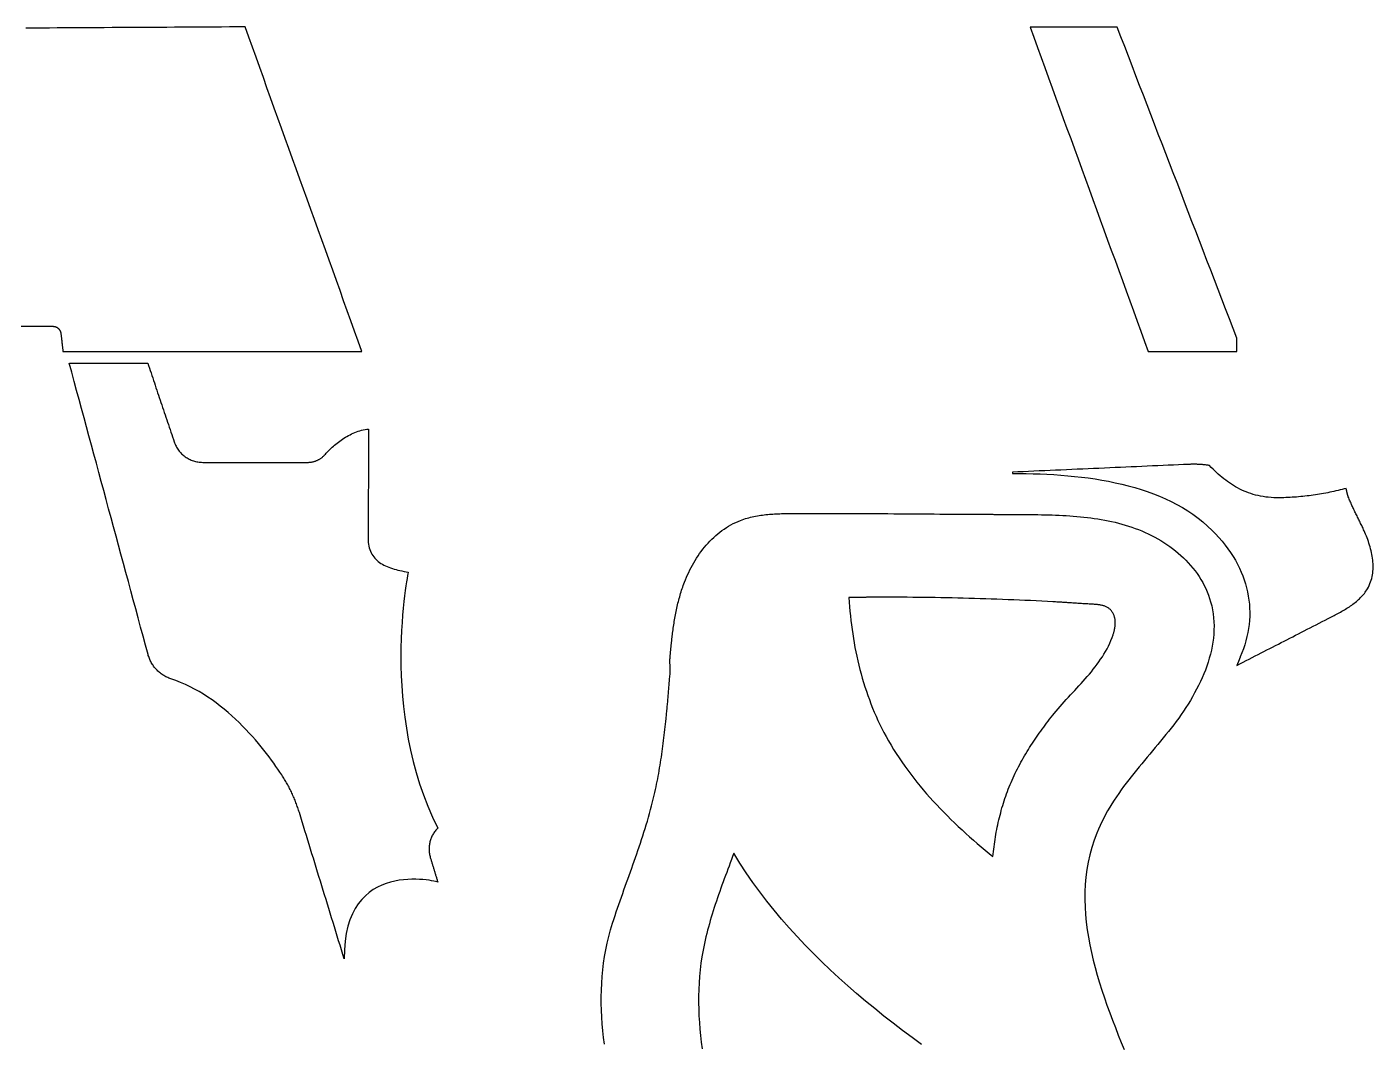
# Model space of a CAD drawing. Header units: metres. Extents: x 20 to 141, y -149 to -65.
# Drawn here: x 84.7 to 139.3, y -107.9 to -66.6 of the extents above; entities that cross this region are included whole.
import ezdxf

# ---------------------------------------------------------------- set-up
doc = ezdxf.new("R2010")
doc.units = ezdxf.units.M

msp = doc.modelspace()

# ---------------------------------------------------------------- linework, layer by layer
for points in [[(84.513166, -78.737968), (84.83473, -78.73873), (85.156294, -78.739492), (85.477858, -78.740254), (85.799422, -78.741016), (85.81517, -78.741524), (85.830664, -78.74254), (85.845904, -78.744318), (85.86089, -78.746858), (85.875622, -78.75016), (85.8901, -78.75397), (85.904324, -78.758542), (85.918294, -78.763622), (85.93201, -78.769464), (85.945472, -78.775814), (85.95868, -78.782672), (85.97138, -78.790292), (85.983826, -78.79842), (85.995764, -78.807056), (86.007448, -78.8162), (86.018624, -78.825852), (86.029292, -78.836012), (86.039452, -78.84668), (86.049358, -78.857602), (86.058756, -78.869032), (86.067646, -78.88097), (86.076028, -78.893162), (86.083648, -78.905862), (86.09076, -78.918816), (86.097364, -78.932278), (86.10346, -78.945994), (86.108794, -78.960218), (86.11362, -78.974696), (86.117684, -78.989428), (86.12124, -79.004414), (86.124034, -79.019654), (86.126066, -79.035148), (86.128606, -79.057754), (86.131146, -79.08036), (86.133686, -79.102966), (86.136226, -79.125572), (86.138766, -79.148178), (86.141306, -79.170784), (86.143846, -79.19339), (86.146386, -79.215996), (86.148926, -79.238602), (86.151466, -79.261208), (86.154006, -79.283814), (86.156546, -79.30642), (86.159086, -79.329026), (86.161626, -79.351632), (86.164166, -79.374238), (86.166706, -79.396844), (86.169246, -79.41945), (86.171786, -79.442056), (86.174326, -79.464662), (86.176866, -79.487268), (86.179406, -79.509874), (86.181946, -79.53248), (86.184486, -79.555086), (86.187026, -79.577692), (86.189566, -79.600298), (86.192106, -79.622904), (86.194646, -79.64551), (86.197186, -79.668116), (86.199726, -79.690722), (86.202266, -79.713328), (86.204806, -79.735934), (86.207346, -79.75854), (86.586314, -79.75854), (86.965282, -79.75854), (87.34425, -79.75854), (87.723218, -79.75854), (88.102186, -79.75854), (88.481154, -79.75854), (88.860122, -79.75854), (89.23909, -79.75854), (89.618058, -79.75854), (89.997026, -79.75854), (90.375994, -79.75854), (90.754962, -79.75854), (91.13393, -79.75854), (91.512898, -79.75854), (91.891866, -79.75854), (92.270834, -79.75854), (92.649802, -79.75854), (93.02877, -79.75854), (93.407738, -79.75854), (93.786706, -79.75854), (94.165674, -79.75854), (94.544642, -79.75854), (94.92361, -79.75854), (95.302578, -79.75854), (95.681546, -79.75854), (96.060514, -79.75854), (96.439482, -79.75854), (96.81845, -79.75854), (97.197418, -79.75854), (97.576386, -79.75854), (97.955354, -79.75854), (98.334322, -79.75854), (98.18624, -79.34706), (98.038158, -78.93558), (97.890076, -78.5241), (97.741994, -78.11262), (97.593912, -77.70114), (97.44583, -77.28966), (97.297748, -76.87818), (97.149666, -76.4667), (97.001584, -76.05522), (96.853502, -75.64374), (96.70542, -75.23226), (96.557338, -74.82078), (96.409256, -74.4093), (96.261174, -73.99782), (96.113092, -73.58634), (95.96501, -73.17486), (95.816928, -72.76338), (95.668846, -72.3519), (95.520764, -71.94042), (95.372682, -71.52894), (95.2246, -71.11746), (95.076518, -70.70598), (94.928436, -70.2945), (94.780354, -69.88302), (94.632272, -69.47154), (94.48419, -69.06006), (94.336108, -68.64858), (94.188026, -68.2371), (94.039944, -67.82562), (93.891862, -67.41414), (93.74378, -67.00266), (93.595698, -66.59118), (93.278198, -66.592958), (92.960698, -66.594736), (92.643198, -66.596514), (92.325698, -66.598292), (92.008198, -66.60007), (91.690698, -66.601848), (91.373198, -66.603626), (91.055698, -66.605404), (90.738198, -66.607182), (90.420698, -66.60896), (90.103198, -66.610738), (89.785698, -66.612516), (89.468198, -66.614294), (89.150698, -66.616072), (88.833198, -66.61785), (88.515698, -66.619628), (88.198198, -66.621406), (87.880698, -66.623184), (87.563198, -66.624962), (87.245698, -66.62674), (86.928198, -66.628518), (86.610698, -66.630296), (86.293198, -66.632074), (85.975698, -66.633852), (85.658198, -66.63563), (85.340698, -66.637408), (85.023198, -66.639186), (84.705698, -66.640964)], [(128.967738, -66.598038), (128.857248, -66.598038), (128.746758, -66.598038), (128.636268, -66.598038), (128.525778, -66.598038), (128.415288, -66.598038), (128.304798, -66.598038), (128.194308, -66.598038), (128.083818, -66.598038), (127.973328, -66.598038), (127.862838, -66.598038), (127.752348, -66.598038), (127.641858, -66.598038), (127.531368, -66.598038), (127.420878, -66.598038), (127.310388, -66.598038), (127.199898, -66.598038), (127.089408, -66.598038), (126.978918, -66.598038), (126.868428, -66.598038), (126.757938, -66.598038), (126.647448, -66.598038), (126.536958, -66.598038), (126.426468, -66.598038), (126.315978, -66.598038), (126.205488, -66.598038), (126.094998, -66.598038), (125.984508, -66.598038), (125.874018, -66.598038), (125.763528, -66.598038), (125.653038, -66.598038), (125.542548, -66.598038), (125.432058, -66.598038), (125.581918, -67.009518), (125.731778, -67.420998), (125.881638, -67.832478), (126.031498, -68.243958), (126.181358, -68.655438), (126.331218, -69.066918), (126.481078, -69.478398), (126.630938, -69.889878), (126.780798, -70.301358), (126.930658, -70.712838), (127.080518, -71.124318), (127.230378, -71.535798), (127.380238, -71.947278), (127.530098, -72.358758), (127.679958, -72.770238), (127.829818, -73.181718), (127.979678, -73.593198), (128.129538, -74.004678), (128.279398, -74.416158), (128.429258, -74.827638), (128.579118, -75.239118), (128.728978, -75.650598), (128.878838, -76.062078), (129.028698, -76.473558), (129.178558, -76.885038), (129.328418, -77.296518), (129.478278, -77.707998), (129.628138, -78.119478), (129.777998, -78.530958), (129.927858, -78.942438), (130.077718, -79.353918), (130.227578, -79.765398), (130.339846, -79.765398), (130.452114, -79.765398), (130.564382, -79.765398), (130.67665, -79.765398), (130.788918, -79.765398), (130.901186, -79.765398), (131.013454, -79.765398), (131.125722, -79.765398), (131.23799, -79.765398), (131.350258, -79.765398), (131.462526, -79.765398), (131.574794, -79.765398), (131.687062, -79.765398), (131.79933, -79.765398), (131.911598, -79.765398), (132.023866, -79.765398), (132.136134, -79.765398), (132.248402, -79.765398), (132.36067, -79.765398), (132.472938, -79.765398), (132.585206, -79.765398), (132.697474, -79.765398), (132.809742, -79.765398), (132.92201, -79.765398), (133.034278, -79.765398), (133.146546, -79.765398), (133.258814, -79.765398), (133.371082, -79.765398), (133.48335, -79.765398), (133.595618, -79.765398), (133.707886, -79.765398), (133.820154, -79.765398), (133.820154, -79.74838), (133.820154, -79.731362), (133.820154, -79.714344), (133.820154, -79.697326), (133.820154, -79.680308), (133.820154, -79.66329), (133.820154, -79.646272), (133.820154, -79.629254), (133.820154, -79.612236), (133.820154, -79.595218), (133.820154, -79.5782), (133.820154, -79.561182), (133.820154, -79.544164), (133.820154, -79.527146), (133.820154, -79.510128), (133.820154, -79.49311), (133.820154, -79.476092), (133.820154, -79.459074), (133.820154, -79.442056), (133.820154, -79.425038), (133.820154, -79.40802), (133.820154, -79.391002), (133.820154, -79.373984), (133.820154, -79.356966), (133.820154, -79.339948), (133.820154, -79.32293), (133.820154, -79.305912), (133.820154, -79.288894), (133.820154, -79.271876), (133.820154, -79.254858), (133.820154, -79.23784), (133.820154, -79.220822), (133.668516, -78.82636), (133.516878, -78.431898), (133.36524, -78.037436), (133.213602, -77.642974), (133.061964, -77.248512), (132.910326, -76.85405), (132.758688, -76.459588), (132.60705, -76.065126), (132.455412, -75.670664), (132.303774, -75.276202), (132.152136, -74.88174), (132.000498, -74.487278), (131.84886, -74.092816), (131.697222, -73.698354), (131.545584, -73.303892), (131.393946, -72.90943), (131.242308, -72.514968), (131.09067, -72.120506), (130.939032, -71.726044), (130.787394, -71.331582), (130.635756, -70.93712), (130.484118, -70.542658), (130.33248, -70.148196), (130.180842, -69.753734), (130.029204, -69.359272), (129.877566, -68.96481), (129.725928, -68.570348), (129.57429, -68.175886), (129.422652, -67.781424), (129.271014, -67.386962), (129.119376, -66.9925), (128.967738, -66.598038)], [(86.468966, -80.236314), (86.56828, -80.236314), (86.667594, -80.236314), (86.766908, -80.236314), (86.866222, -80.236314), (86.965536, -80.236314), (87.06485, -80.236314), (87.164164, -80.236314), (87.263478, -80.236314), (87.362792, -80.236314), (87.462106, -80.236314), (87.56142, -80.236314), (87.660734, -80.236314), (87.760048, -80.236314), (87.859362, -80.236314), (87.958676, -80.236314), (88.05799, -80.236314), (88.157304, -80.236314), (88.256618, -80.236314), (88.355932, -80.236314), (88.455246, -80.236314), (88.55456, -80.236314), (88.653874, -80.236314), (88.753188, -80.236314), (88.852502, -80.236314), (88.951816, -80.236314), (89.05113, -80.236314), (89.150444, -80.236314), (89.249758, -80.236314), (89.349072, -80.236314), (89.448386, -80.236314), (89.5477, -80.236314), (89.647014, -80.236314), (89.680542, -80.336136), (89.71407, -80.435958), (89.747598, -80.53578), (89.781126, -80.635602), (89.814654, -80.735424), (89.848182, -80.835246), (89.88171, -80.935068), (89.915238, -81.03489), (89.948766, -81.134712), (89.982294, -81.234534), (90.015822, -81.334356), (90.04935, -81.434178), (90.082878, -81.534), (90.116406, -81.633822), (90.149934, -81.733644), (90.183462, -81.833466), (90.21699, -81.933288), (90.250518, -82.03311), (90.284046, -82.132932), (90.317574, -82.232754), (90.351102, -82.332576), (90.38463, -82.432398), (90.418158, -82.53222), (90.451686, -82.632042), (90.485214, -82.731864), (90.518742, -82.831686), (90.55227, -82.931508), (90.585798, -83.03133), (90.619326, -83.131152), (90.652854, -83.230974), (90.686382, -83.330796), (90.71991, -83.430618), (90.73642, -83.476592), (90.754708, -83.521804), (90.77452, -83.566), (90.79611, -83.608926), (90.819224, -83.650836), (90.843862, -83.69173), (90.870024, -83.731354), (90.897456, -83.769962), (90.926412, -83.8073), (90.956638, -83.843368), (90.988134, -83.878166), (91.0209, -83.911694), (91.054936, -83.943952), (91.090242, -83.974686), (91.126564, -84.00415), (91.163902, -84.03209), (91.20251, -84.05876), (91.242134, -84.083906), (91.28252, -84.107528), (91.323922, -84.129626), (91.366086, -84.1502), (91.409266, -84.168996), (91.453208, -84.186268), (91.497912, -84.201762), (91.543124, -84.215478), (91.589098, -84.22767), (91.63558, -84.238084), (91.68257, -84.246466), (91.730322, -84.25307), (91.778328, -84.257896), (91.826842, -84.26069), (91.875864, -84.261706), (92.009214, -84.261706), (92.142818, -84.261706), (92.276168, -84.261706), (92.409518, -84.261706), (92.542868, -84.261706), (92.676472, -84.261706), (92.809822, -84.261706), (92.943172, -84.261706), (93.076522, -84.261706), (93.210126, -84.261706), (93.343476, -84.261706), (93.476826, -84.261706), (93.610176, -84.261706), (93.743526, -84.261706), (93.87713, -84.261706), (94.01048, -84.261706), (94.14383, -84.261706), (94.27718, -84.261706), (94.410784, -84.261706), (94.544134, -84.261706), (94.677484, -84.261706), (94.810834, -84.261706), (94.944438, -84.261706), (95.077788, -84.261706), (95.211138, -84.261706), (95.344488, -84.261706), (95.477838, -84.261706), (95.611442, -84.261706), (95.744792, -84.261706), (95.878142, -84.261706), (96.011492, -84.261706), (96.145096, -84.261706), (96.169226, -84.261452), (96.193356, -84.260436), (96.217232, -84.258912), (96.241108, -84.256626), (96.26473, -84.253832), (96.288352, -84.250276), (96.31172, -84.246212), (96.335088, -84.24164), (96.358202, -84.236306), (96.381062, -84.230464), (96.403922, -84.224114), (96.426528, -84.217002), (96.44888, -84.209382), (96.470978, -84.201254), (96.492822, -84.192618), (96.514412, -84.18322), (96.535748, -84.173314), (96.55683, -84.1629), (96.577658, -84.151978), (96.598232, -84.140548), (96.618552, -84.12861), (96.638618, -84.11591), (96.65843, -84.102702), (96.677734, -84.088986), (96.696784, -84.074762), (96.71558, -84.06003), (96.733868, -84.04479), (96.751902, -84.029042), (96.769682, -84.012786), (96.786954, -83.996022), (96.803718, -83.97875), (96.820228, -83.96097), (96.853248, -83.925156), (96.888046, -83.888072), (96.924622, -83.849972), (96.962976, -83.810856), (97.003108, -83.770978), (97.045018, -83.730592), (97.088452, -83.689698), (97.133664, -83.648296), (97.1804, -83.606894), (97.22866, -83.565238), (97.278444, -83.523582), (97.329752, -83.48218), (97.382584, -83.441286), (97.436686, -83.400646), (97.492058, -83.360768), (97.548954, -83.321652), (97.60712, -83.283298), (97.666556, -83.24596), (97.727008, -83.209892), (97.78873, -83.175094), (97.851722, -83.14182), (97.91573, -83.11007), (97.980754, -83.080098), (98.046794, -83.052158), (98.11385, -83.025996), (98.181922, -83.00212), (98.250756, -82.98053), (98.320606, -82.961226), (98.391218, -82.944716), (98.462592, -82.930746), (98.534728, -82.919824), (98.607626, -82.911696), (98.606864, -83.050126), (98.606102, -83.188556), (98.60534, -83.326986), (98.604578, -83.465416), (98.603816, -83.603846), (98.603054, -83.742276), (98.602292, -83.880706), (98.60153, -84.019136), (98.600768, -84.157566), (98.600006, -84.295996), (98.599244, -84.434426), (98.598482, -84.572856), (98.59772, -84.711286), (98.596958, -84.849716), (98.596196, -84.988146), (98.595434, -85.126576), (98.594672, -85.265006), (98.59391, -85.403436), (98.593148, -85.541866), (98.592386, -85.680296), (98.591624, -85.818726), (98.590862, -85.957156), (98.5901, -86.095586), (98.589338, -86.234016), (98.588576, -86.372446), (98.587814, -86.510876), (98.587052, -86.649306), (98.58629, -86.787736), (98.585528, -86.926166), (98.584766, -87.064596), (98.584004, -87.203026), (98.583242, -87.341456), (98.585274, -87.427308), (98.59137, -87.50935), (98.60153, -87.587836), (98.6155, -87.66302), (98.63328, -87.734648), (98.654616, -87.802974), (98.679508, -87.867998), (98.707956, -87.929974), (98.73996, -87.988902), (98.775266, -88.045036), (98.81362, -88.098122), (98.855276, -88.148414), (98.89998, -88.196166), (98.947732, -88.241378), (98.998278, -88.28405), (99.051618, -88.324182), (99.107752, -88.362028), (99.166426, -88.397842), (99.22764, -88.43137), (99.291394, -88.462866), (99.357434, -88.492584), (99.42576, -88.52027), (99.496118, -88.546178), (99.568508, -88.570562), (99.64293, -88.593168), (99.719384, -88.614504), (99.797616, -88.634316), (99.877626, -88.652858), (99.95916, -88.67013), (100.042218, -88.686386), (100.1268, -88.701626), (100.212652, -88.71585), (100.20935, -88.73236), (100.199952, -88.780874), (100.18522, -88.860122), (100.16617, -88.969088), (100.143564, -89.106502), (100.118418, -89.271094), (100.091494, -89.461594), (100.063554, -89.676732), (100.035614, -89.915492), (100.00869, -90.176604), (99.983544, -90.458798), (99.960938, -90.760804), (99.941888, -91.081352), (99.927156, -91.419426), (99.917758, -91.773756), (99.914456, -92.143072), (99.918012, -92.526104), (99.929442, -92.921836), (99.949762, -93.328998), (99.979734, -93.74632), (100.02012, -94.172532), (100.071936, -94.606364), (100.135944, -95.0468), (100.21316, -95.49257), (100.304346, -95.942404), (100.410518, -96.395032), (100.532438, -96.849184), (100.671122, -97.303844), (100.827332, -97.757742), (101.00183, -98.209608), (101.195632, -98.658172), (101.4095, -99.102164), (101.380798, -99.131882), (101.353112, -99.162616), (101.326696, -99.194112), (101.30155, -99.22637), (101.27742, -99.25939), (101.25456, -99.292918), (101.23297, -99.327208), (101.212396, -99.362006), (101.193092, -99.397566), (101.175058, -99.433634), (101.158294, -99.47021), (101.1428, -99.507294), (101.128576, -99.544886), (101.115622, -99.582732), (101.103938, -99.621086), (101.093524, -99.659694), (101.08438, -99.69881), (101.076506, -99.73818), (101.069902, -99.777804), (101.064822, -99.817682), (101.061012, -99.85756), (101.058472, -99.897692), (101.057202, -99.938078), (101.057456, -99.978464), (101.05898, -100.01885), (101.062028, -100.059236), (101.066346, -100.099622), (101.071934, -100.140008), (101.079046, -100.180394), (101.087428, -100.220526), (101.097334, -100.260658), (101.108764, -100.300536), (101.118162, -100.331524), (101.12756, -100.362512), (101.136958, -100.3935), (101.146356, -100.424488), (101.155754, -100.455476), (101.165152, -100.486464), (101.17455, -100.517452), (101.183948, -100.54844), (101.193346, -100.579428), (101.202744, -100.610416), (101.212142, -100.641404), (101.22154, -100.672392), (101.230938, -100.70338), (101.240336, -100.734368), (101.249734, -100.765356), (101.259132, -100.796344), (101.26853, -100.827332), (101.277928, -100.85832), (101.287326, -100.889308), (101.296724, -100.920296), (101.306122, -100.951284), (101.31552, -100.982272), (101.324918, -101.01326), (101.334316, -101.044248), (101.343714, -101.075236), (101.353112, -101.106224), (101.36251, -101.137212), (101.371908, -101.1682), (101.381306, -101.199188), (101.390704, -101.230176), (101.400102, -101.261164), (101.4095, -101.292152), (101.398578, -101.289358), (101.366574, -101.281484), (101.314758, -101.270054), (101.244654, -101.25583), (101.157786, -101.240082), (101.055424, -101.22408), (100.939092, -101.20884), (100.81006, -101.195632), (100.669852, -101.185472), (100.519992, -101.179376), (100.36175, -101.178614), (100.196396, -101.184456), (100.025708, -101.197918), (99.850956, -101.220016), (99.67341, -101.25202), (99.494594, -101.2952), (99.316032, -101.350318), (99.138994, -101.418898), (98.96475, -101.501956), (98.795078, -101.600508), (98.631248, -101.715824), (98.47453, -101.849174), (98.326448, -102.00132), (98.188526, -102.173786), (98.062034, -102.367588), (97.948496, -102.583742), (97.849182, -102.823518), (97.765616, -103.087932), (97.699322, -103.378254), (97.65157, -103.6955), (97.623884, -104.04094), (97.617534, -104.41559), (97.560638, -104.229916), (97.503742, -104.044242), (97.446846, -103.858568), (97.38995, -103.672894), (97.333054, -103.48722), (97.276158, -103.301546), (97.219262, -103.115872), (97.162366, -102.930198), (97.10547, -102.744524), (97.048574, -102.55885), (96.991678, -102.373176), (96.934782, -102.187502), (96.877886, -102.001828), (96.82099, -101.816154), (96.764094, -101.63048), (96.707198, -101.444806), (96.650302, -101.259132), (96.593406, -101.073458), (96.53651, -100.887784), (96.479614, -100.70211), (96.422718, -100.516436), (96.365822, -100.330762), (96.308926, -100.145088), (96.25203, -99.959414), (96.195134, -99.77374), (96.138238, -99.588066), (96.081342, -99.402392), (96.024446, -99.216718), (95.96755, -99.031044), (95.910654, -98.84537), (95.853758, -98.659696), (95.796862, -98.474022), (95.781114, -98.423476), (95.764858, -98.37293), (95.748348, -98.322638), (95.73133, -98.2726), (95.713804, -98.222562), (95.696024, -98.172778), (95.677736, -98.123248), (95.65894, -98.073718), (95.63989, -98.024442), (95.620332, -97.97542), (95.600266, -97.926398), (95.579946, -97.87763), (95.559118, -97.829116), (95.537782, -97.780856), (95.516192, -97.732596), (95.494094, -97.68459), (95.471488, -97.636838), (95.448628, -97.58934), (95.42526, -97.542096), (95.401384, -97.494852), (95.377254, -97.447862), (95.352616, -97.401126), (95.32747, -97.354644), (95.30207, -97.308416), (95.276162, -97.262442), (95.249746, -97.216722), (95.223076, -97.171002), (95.195898, -97.125536), (95.168212, -97.080324), (95.140272, -97.035366), (95.111824, -96.990662), (95.082868, -96.946212), (95.008954, -96.83496), (94.930214, -96.718882), (94.846902, -96.598486), (94.758764, -96.47428), (94.666054, -96.346518), (94.568772, -96.215708), (94.466918, -96.082104), (94.360492, -95.946214), (94.249494, -95.808292), (94.134178, -95.668846), (94.014544, -95.528384), (93.890592, -95.38716), (93.762322, -95.245682), (93.629988, -95.104458), (93.493336, -94.963742), (93.35262, -94.823788), (93.20784, -94.685358), (93.05925, -94.548706), (92.906596, -94.414086), (92.750132, -94.282006), (92.589858, -94.152974), (92.425774, -94.027244), (92.25788, -93.905324), (92.08643, -93.787722), (91.91117, -93.674692), (91.732354, -93.566742), (91.550236, -93.464126), (91.364562, -93.367352), (91.175332, -93.276674), (90.9828, -93.1926), (90.786966, -93.115638), (90.58783, -93.046296), (90.545158, -93.031564), (90.503248, -93.015562), (90.4621, -92.99829), (90.421714, -92.979748), (90.38209, -92.959936), (90.343228, -92.938854), (90.305128, -92.916756), (90.26779, -92.893388), (90.231214, -92.869004), (90.1954, -92.84335), (90.160602, -92.81668), (90.126566, -92.788994), (90.093292, -92.760292), (90.061034, -92.730574), (90.029792, -92.69984), (89.999312, -92.668344), (89.969848, -92.635832), (89.9414, -92.602304), (89.913968, -92.568014), (89.887552, -92.532962), (89.862152, -92.496894), (89.838022, -92.460064), (89.814908, -92.422472), (89.79281, -92.384118), (89.771982, -92.345002), (89.75217, -92.305378), (89.733628, -92.264992), (89.716356, -92.224098), (89.7001, -92.182442), (89.685114, -92.140278), (89.671398, -92.097606), (89.658952, -92.054426), (89.55913, -91.68511), (89.459308, -91.315794), (89.359486, -90.946478), (89.259664, -90.577162), (89.159842, -90.207846), (89.06002, -89.83853), (88.960198, -89.469214), (88.860376, -89.099898), (88.760554, -88.730582), (88.660732, -88.361266), (88.56091, -87.99195), (88.461088, -87.622634), (88.361266, -87.253318), (88.261444, -86.884002), (88.161622, -86.514686), (88.0618, -86.14537), (87.961978, -85.776054), (87.862156, -85.406738), (87.762334, -85.037422), (87.662512, -84.668106), (87.56269, -84.29879), (87.462868, -83.929474), (87.363046, -83.560158), (87.263224, -83.190842), (87.163402, -82.821526), (87.06358, -82.45221), (86.963758, -82.082894), (86.863936, -81.713578), (86.764114, -81.344262), (86.664292, -80.974946), (86.56447, -80.60563), (86.464648, -80.236314)], [(138.983466, -87.037164), (138.963908, -86.993984), (138.944096, -86.950804), (138.92403, -86.907878), (138.90371, -86.864952), (138.883136, -86.822026), (138.862562, -86.779354), (138.841734, -86.736682), (138.820906, -86.69401), (138.800078, -86.651338), (138.778996, -86.608666), (138.757914, -86.565994), (138.736832, -86.523322), (138.71575, -86.48065), (138.694668, -86.437978), (138.673586, -86.395306), (138.652504, -86.352634), (138.631676, -86.309962), (138.610848, -86.26729), (138.590274, -86.224618), (138.5697, -86.181946), (138.54938, -86.13902), (138.52906, -86.096094), (138.508994, -86.053168), (138.489182, -86.009988), (138.469624, -85.966808), (138.45032, -85.923628), (138.43127, -85.880194), (138.412474, -85.83676), (138.394186, -85.793072), (138.376152, -85.749384), (138.358372, -85.705442), (138.3411, -85.661246), (138.338052, -85.652864), (138.335004, -85.644228), (138.331956, -85.635338), (138.328908, -85.626194), (138.32586, -85.61705), (138.323066, -85.607652), (138.320272, -85.598), (138.317478, -85.588094), (138.314684, -85.578188), (138.31189, -85.568028), (138.309096, -85.557868), (138.306302, -85.547454), (138.303508, -85.536786), (138.300714, -85.526118), (138.29792, -85.515196), (138.29538, -85.504274), (138.29284, -85.493098), (138.2903, -85.481922), (138.28776, -85.470492), (138.28522, -85.459062), (138.28268, -85.447632), (138.28014, -85.435948), (138.277346, -85.424264), (138.274552, -85.41258), (138.271758, -85.400896), (138.268964, -85.388958), (138.26617, -85.37702), (138.263376, -85.365082), (138.260582, -85.353144), (138.257788, -85.341206), (138.254994, -85.329268), (138.2522, -85.317076), (138.170158, -85.33892), (138.087862, -85.360256), (138.005566, -85.381084), (137.923016, -85.40115), (137.840212, -85.420708), (137.757408, -85.439504), (137.67435, -85.457792), (137.591292, -85.475318), (137.50798, -85.492336), (137.424668, -85.508846), (137.341102, -85.524594), (137.257536, -85.53958), (137.173716, -85.554058), (137.089642, -85.567774), (137.005568, -85.580982), (136.92124, -85.593428), (136.836658, -85.605366), (136.752076, -85.616542), (136.66724, -85.626956), (136.58215, -85.636862), (136.49706, -85.646006), (136.411716, -85.654388), (136.326118, -85.662262), (136.24052, -85.669374), (136.154668, -85.675724), (136.068562, -85.681312), (135.982202, -85.686392), (135.895842, -85.69071), (135.809228, -85.694266), (135.72236, -85.69706), (135.635238, -85.699346), (135.548116, -85.70087), (135.431784, -85.700616), (135.317992, -85.697314), (135.206232, -85.69071), (135.096758, -85.681058), (134.98957, -85.668358), (134.884414, -85.65261), (134.78129, -85.633814), (134.680198, -85.612224), (134.581138, -85.58784), (134.483856, -85.560662), (134.388606, -85.530944), (134.295134, -85.498432), (134.203186, -85.46338), (134.113016, -85.425788), (134.02437, -85.38591), (133.937502, -85.343492), (133.852158, -85.298788), (133.768084, -85.251798), (133.685534, -85.202776), (133.604254, -85.151468), (133.524244, -85.098128), (133.445504, -85.042756), (133.368034, -84.985606), (133.291834, -84.926424), (133.21665, -84.865464), (133.142482, -84.802726), (133.06933, -84.73821), (132.99694, -84.67217), (132.925566, -84.604606), (132.854954, -84.535518), (132.785104, -84.464906), (132.716016, -84.39277), (132.683758, -84.386674), (132.6515, -84.381086), (132.618988, -84.376006), (132.586476, -84.37118), (132.553964, -84.366862), (132.521452, -84.363052), (132.488686, -84.359496), (132.45592, -84.356194), (132.423154, -84.3534), (132.390388, -84.35086), (132.357622, -84.348574), (132.324602, -84.346542), (132.291582, -84.345018), (132.258562, -84.343748), (132.225542, -84.342732), (132.192522, -84.34197), (132.159502, -84.341462), (132.126482, -84.341208), (132.093462, -84.340954), (132.060442, -84.340954), (132.027168, -84.341208), (131.993894, -84.341716), (131.96062, -84.342224), (131.927346, -84.342986), (131.894072, -84.343748), (131.860798, -84.344764), (131.827778, -84.34578), (131.794758, -84.34705), (131.761738, -84.34832), (131.728718, -84.34959), (131.695698, -84.351114), (131.662678, -84.352638), (131.45516, -84.362036), (131.246372, -84.371434), (131.036314, -84.380832), (130.82524, -84.39023), (130.61315, -84.399628), (130.400044, -84.409026), (130.185922, -84.418678), (129.971038, -84.42833), (129.755392, -84.437982), (129.538984, -84.447634), (129.321814, -84.457286), (129.104136, -84.466938), (128.88595, -84.47659), (128.667256, -84.486242), (128.448054, -84.495894), (128.228344, -84.505546), (128.00838, -84.515198), (127.788162, -84.52485), (127.567944, -84.534502), (127.347472, -84.544154), (127.127, -84.553806), (126.906528, -84.563458), (126.68631, -84.57311), (126.466092, -84.582762), (126.246128, -84.592414), (126.026418, -84.602066), (125.807216, -84.611718), (125.588268, -84.62137), (125.369828, -84.631022), (125.151896, -84.640674), (124.934726, -84.650326), (124.718064, -84.659978), (124.718572, -84.661502), (124.718826, -84.663026), (124.719334, -84.66455), (124.719588, -84.666074), (124.719842, -84.667598), (124.720096, -84.669122), (124.72035, -84.670646), (124.720604, -84.67217), (124.720858, -84.673694), (124.721112, -84.675218), (124.721366, -84.676742), (124.72162, -84.678266), (124.721874, -84.67979), (124.722128, -84.681314), (124.722382, -84.682838), (124.722636, -84.684362), (124.72289, -84.685886), (124.723144, -84.68741), (124.723398, -84.688934), (124.723652, -84.690458), (124.723906, -84.691982), (124.72416, -84.693506), (124.724414, -84.69503), (124.724668, -84.696554), (124.724922, -84.698078), (124.725176, -84.699602), (124.72543, -84.701126), (124.725684, -84.70265), (124.725938, -84.704174), (124.726192, -84.705698), (124.726446, -84.707222), (124.7267, -84.708746), (125.003052, -84.710524), (125.280674, -84.714842), (125.559566, -84.7217), (125.83922, -84.731352), (126.119382, -84.744052), (126.399798, -84.760054), (126.680214, -84.779612), (126.960376, -84.802726), (127.24003, -84.829904), (127.518668, -84.861146), (127.796036, -84.896706), (128.07188, -84.936838), (128.345946, -84.981796), (128.61798, -85.03158), (128.887728, -85.086698), (129.154682, -85.14715), (129.418588, -85.21319), (129.679192, -85.285072), (129.93624, -85.36305), (130.189478, -85.447124), (130.438652, -85.537802), (130.683254, -85.635084), (130.92303, -85.739224), (131.157726, -85.850476), (131.387088, -85.969094), (131.610862, -86.095078), (131.828794, -86.228936), (132.040376, -86.370668), (132.245354, -86.520528), (132.443474, -86.67877), (132.634482, -86.845648), (132.818124, -87.021162), (132.960618, -87.168228), (133.096, -87.316818), (133.22427, -87.466932), (133.345428, -87.618316), (133.459474, -87.771224), (133.566408, -87.925402), (133.666484, -88.08085), (133.759448, -88.237314), (133.845554, -88.394794), (133.924548, -88.55329), (133.996684, -88.712802), (134.061962, -88.87333), (134.120382, -89.03462), (134.171944, -89.196672), (134.216648, -89.359232), (134.254494, -89.5223), (134.285482, -89.685876), (134.309866, -89.84996), (134.327646, -90.014552), (134.338568, -90.179398), (134.342886, -90.344498), (134.3406, -90.509598), (134.33171, -90.674952), (134.316216, -90.840306), (134.294118, -91.005406), (134.265416, -91.170506), (134.230364, -91.335352), (134.188708, -91.499944), (134.140448, -91.664282), (134.085838, -91.828112), (134.024878, -91.991434), (133.957568, -92.154248), (133.953758, -92.16517), (133.949948, -92.176092), (133.946138, -92.187014), (133.942328, -92.197936), (133.938264, -92.208858), (133.9342, -92.21978), (133.930136, -92.230702), (133.926072, -92.241624), (133.922008, -92.252546), (133.917944, -92.263468), (133.91388, -92.27439), (133.909816, -92.285312), (133.905498, -92.296234), (133.90118, -92.307156), (133.896862, -92.318078), (133.892544, -92.329), (133.888226, -92.339922), (133.883908, -92.350844), (133.87959, -92.361766), (133.875018, -92.372688), (133.870446, -92.38361), (133.865874, -92.394532), (133.861302, -92.405454), (133.85673, -92.416376), (133.852158, -92.427298), (133.847332, -92.43822), (133.842506, -92.449142), (133.83768, -92.45981), (133.832854, -92.470478), (133.828028, -92.481146), (133.823202, -92.491814), (133.818122, -92.502482), (133.945122, -92.43695), (134.070852, -92.37218), (134.195312, -92.308172), (134.318502, -92.244926), (134.440676, -92.182188), (134.56158, -92.119958), (134.681722, -92.058236), (134.801102, -91.997022), (134.91972, -91.936062), (135.037576, -91.87561), (135.154924, -91.815412), (135.271764, -91.755468), (135.38835, -91.695778), (135.504682, -91.636088), (135.62076, -91.576652), (135.736838, -91.517216), (135.852662, -91.45778), (135.96874, -91.398344), (136.085072, -91.338654), (136.201658, -91.278964), (136.318498, -91.21902), (136.435846, -91.158822), (136.553702, -91.09837), (136.67232, -91.03741), (136.7917, -90.976196), (136.911842, -90.914474), (137.033, -90.852244), (137.15492, -90.789506), (137.27811, -90.72626), (137.40257, -90.662252), (137.5283, -90.597482), (137.6553, -90.53195), (137.708132, -90.504772), (137.761218, -90.47734), (137.814304, -90.449654), (137.86739, -90.421714), (137.920476, -90.39352), (137.973308, -90.364818), (138.025886, -90.335862), (138.078464, -90.306398), (138.130534, -90.27668), (138.18235, -90.246454), (138.233912, -90.21572), (138.284966, -90.184478), (138.335512, -90.152474), (138.385296, -90.119962), (138.434572, -90.086688), (138.483086, -90.052906), (138.530838, -90.018362), (138.577828, -89.983056), (138.624056, -89.946988), (138.669268, -89.909904), (138.713464, -89.872058), (138.756644, -89.83345), (138.798808, -89.793826), (138.839702, -89.753186), (138.87958, -89.71153), (138.918188, -89.668858), (138.955272, -89.62517), (138.991086, -89.580466), (139.025376, -89.534492), (139.058396, -89.487502), (139.089638, -89.439242), (139.119356, -89.389712), (139.156186, -89.322402), (139.18946, -89.254076), (139.219178, -89.184734), (139.245594, -89.11463), (139.268708, -89.043764), (139.28852, -88.972136), (139.305284, -88.899746), (139.319, -88.826848), (139.329922, -88.753188), (139.337796, -88.67902), (139.34313, -88.604598), (139.34567, -88.529668), (139.34567, -88.454484), (139.34313, -88.379046), (139.338304, -88.303354), (139.331192, -88.227408), (139.322048, -88.151462), (139.310618, -88.075516), (139.297156, -87.99957), (139.281916, -87.923624), (139.264898, -87.847932), (139.246102, -87.77224), (139.225528, -87.696802), (139.20343, -87.621872), (139.179808, -87.547196), (139.154916, -87.473028), (139.128754, -87.399368), (139.101322, -87.326216), (139.072874, -87.253572), (139.04341, -87.18169), (139.01293, -87.11057), (138.981688, -87.040212)], [(108.167678, -107.877864), (108.13415, -107.601766), (108.105448, -107.325668), (108.081826, -107.049824), (108.063538, -106.774234), (108.050584, -106.498898), (108.043472, -106.223816), (108.042456, -105.948988), (108.04779, -105.674668), (108.059728, -105.400856), (108.07827, -105.127552), (108.103924, -104.854756), (108.13669, -104.582468), (108.177076, -104.310942), (108.225082, -104.039924), (108.281216, -103.769668), (108.345478, -103.500174), (108.418376, -103.231442), (108.49991, -102.963726), (108.549948, -102.809294), (108.600494, -102.656132), (108.651548, -102.503986), (108.702856, -102.352856), (108.754418, -102.202742), (108.806234, -102.053644), (108.858304, -101.905308), (108.910374, -101.757734), (108.962698, -101.610668), (109.015022, -101.46411), (109.067346, -101.31806), (109.11967, -101.172264), (109.171994, -101.026722), (109.224064, -100.881434), (109.27588, -100.7364), (109.327442, -100.591366), (109.37875, -100.446078), (109.429804, -100.30079), (109.480604, -100.155248), (109.530896, -100.009198), (109.58068, -99.862894), (109.629956, -99.716082), (109.678724, -99.568508), (109.726984, -99.420172), (109.774482, -99.271074), (109.821218, -99.121214), (109.867192, -98.970338), (109.912404, -98.818446), (109.956854, -98.665538), (110.000542, -98.51136), (110.043214, -98.355912), (110.08487, -98.19894), (110.11281, -98.090228), (110.139988, -97.981516), (110.166404, -97.87255), (110.192058, -97.76333), (110.21695, -97.65411), (110.24108, -97.544636), (110.264448, -97.434908), (110.287054, -97.32518), (110.309152, -97.215198), (110.330488, -97.105216), (110.351316, -96.99498), (110.371382, -96.884744), (110.39094, -96.774254), (110.40999, -96.663764), (110.428278, -96.55302), (110.446058, -96.442276), (110.46333, -96.331532), (110.480094, -96.220534), (110.49635, -96.109536), (110.512098, -95.998538), (110.527338, -95.88754), (110.542324, -95.776288), (110.556802, -95.665036), (110.570772, -95.553784), (110.584488, -95.442532), (110.597696, -95.33128), (110.61065, -95.219774), (110.62335, -95.108268), (110.635542, -94.996762), (110.64748, -94.885256), (110.659164, -94.77375), (110.670594, -94.662244), (110.676182, -94.60611), (110.68177, -94.549976), (110.687358, -94.493842), (110.692946, -94.437708), (110.69828, -94.381574), (110.703614, -94.32544), (110.708948, -94.269306), (110.714282, -94.213172), (110.719616, -94.157038), (110.72495, -94.100904), (110.73003, -94.04477), (110.73511, -93.988636), (110.74019, -93.932502), (110.74527, -93.876368), (110.75035, -93.820234), (110.755176, -93.7641), (110.760002, -93.707966), (110.764828, -93.651832), (110.769654, -93.595698), (110.77448, -93.539564), (110.779306, -93.48343), (110.784132, -93.427296), (110.788704, -93.371162), (110.793276, -93.315028), (110.797848, -93.258894), (110.80242, -93.20276), (110.806992, -93.146626), (110.811564, -93.090492), (110.816136, -93.034358), (110.820708, -92.978224), (110.82528, -92.92209), (110.829852, -92.865956), (110.831376, -92.84335), (110.832646, -92.820744), (110.833662, -92.798138), (110.834424, -92.775786), (110.834932, -92.753434), (110.835186, -92.731082), (110.83544, -92.70873), (110.83544, -92.686378), (110.835186, -92.664026), (110.834932, -92.641928), (110.834424, -92.61983), (110.833916, -92.597732), (110.833408, -92.575634), (110.8329, -92.553536), (110.832138, -92.531438), (110.831376, -92.50934), (110.830614, -92.487242), (110.830106, -92.465144), (110.829598, -92.443046), (110.82909, -92.420948), (110.828582, -92.398596), (110.828328, -92.376244), (110.828074, -92.353892), (110.828074, -92.33154), (110.828074, -92.309188), (110.828328, -92.286836), (110.828836, -92.26423), (110.829598, -92.241624), (110.830614, -92.219018), (110.831884, -92.196412), (110.833408, -92.173552), (110.835186, -92.150692), (110.837726, -92.123006), (110.840266, -92.09532), (110.842806, -92.067634), (110.845346, -92.039948), (110.847886, -92.012262), (110.850426, -91.984576), (110.852966, -91.95689), (110.855506, -91.929204), (110.858046, -91.901518), (110.860586, -91.873832), (110.863126, -91.846146), (110.86592, -91.81846), (110.868714, -91.790774), (110.871508, -91.763088), (110.874302, -91.735402), (110.877096, -91.707716), (110.87989, -91.68003), (110.882684, -91.652344), (110.885478, -91.624658), (110.888272, -91.596972), (110.89132, -91.569286), (110.894368, -91.5416), (110.897416, -91.513914), (110.900464, -91.486228), (110.903512, -91.458542), (110.90656, -91.430856), (110.909862, -91.40317), (110.913164, -91.375484), (110.916466, -91.347798), (110.919768, -91.320112), (110.92307, -91.292426), (110.926372, -91.26474), (110.935008, -91.196668), (110.943898, -91.128596), (110.953042, -91.060524), (110.96244, -90.992452), (110.972346, -90.924634), (110.982506, -90.856816), (110.99292, -90.788998), (111.003842, -90.72118), (111.015018, -90.653362), (111.026702, -90.585798), (111.038894, -90.518234), (111.05134, -90.45067), (111.064294, -90.38336), (111.077756, -90.31605), (111.091726, -90.24874), (111.106204, -90.181684), (111.12119, -90.114628), (111.136684, -90.047826), (111.152686, -89.981024), (111.169196, -89.914476), (111.186214, -89.847928), (111.20374, -89.781634), (111.222028, -89.715594), (111.240824, -89.649554), (111.260382, -89.583768), (111.280448, -89.518236), (111.301276, -89.452704), (111.322612, -89.387426), (111.34471, -89.322402), (111.367316, -89.257632), (111.390684, -89.193116), (111.414814, -89.128854), (111.454692, -89.027), (111.496856, -88.925654), (111.541052, -88.82507), (111.58728, -88.725248), (111.63554, -88.626188), (111.686086, -88.528144), (111.738664, -88.431116), (111.793274, -88.335358), (111.849916, -88.24087), (111.90859, -88.147652), (111.969296, -88.055704), (112.032034, -87.96528), (112.096804, -87.87638), (112.163606, -87.789258), (112.23244, -87.703914), (112.303052, -87.620602), (112.375696, -87.539068), (112.450372, -87.459566), (112.526826, -87.38235), (112.605312, -87.30742), (112.68583, -87.234776), (112.768126, -87.164418), (112.852454, -87.0966), (112.93856, -87.031576), (113.026698, -86.969092), (113.116614, -86.909402), (113.208562, -86.85276), (113.302288, -86.799166), (113.397792, -86.74862), (113.495328, -86.701122), (113.594642, -86.656926), (113.695734, -86.616032), (113.761774, -86.591394), (113.828322, -86.56828), (113.895124, -86.54669), (113.962434, -86.526624), (114.029998, -86.507828), (114.097816, -86.490302), (114.166142, -86.474046), (114.234722, -86.45906), (114.303556, -86.44509), (114.372644, -86.43239), (114.441986, -86.420706), (114.511582, -86.410038), (114.581432, -86.400386), (114.651282, -86.391496), (114.721386, -86.383622), (114.791744, -86.37651), (114.862102, -86.37016), (114.932714, -86.364572), (115.003326, -86.359746), (115.074192, -86.355428), (115.145058, -86.351872), (115.215924, -86.348824), (115.28679, -86.346284), (115.35791, -86.343998), (115.42903, -86.34222), (115.50015, -86.340696), (115.57127, -86.33968), (115.642136, -86.338918), (115.713002, -86.338156), (115.783868, -86.337648), (115.854734, -86.337394), (115.925346, -86.33714), (116.159534, -86.336378), (116.393722, -86.335616), (116.627656, -86.335108), (116.86159, -86.334854), (117.095524, -86.334854), (117.329458, -86.334854), (117.563392, -86.335108), (117.797326, -86.335616), (118.03126, -86.336124), (118.265194, -86.336886), (118.499128, -86.337648), (118.733062, -86.338664), (118.966742, -86.33968), (119.200422, -86.34095), (119.434102, -86.34222), (119.667782, -86.34349), (119.901462, -86.345014), (120.135142, -86.346538), (120.368822, -86.348062), (120.602502, -86.349586), (120.836436, -86.35111), (121.07037, -86.352634), (121.304304, -86.354412), (121.538238, -86.35619), (121.772172, -86.357968), (122.006106, -86.359746), (122.24004, -86.36127), (122.473974, -86.362794), (122.707908, -86.364318), (122.942096, -86.365842), (123.176284, -86.367366), (123.410472, -86.368636), (123.461272, -86.36889), (123.512072, -86.369144), (123.562872, -86.369398), (123.613672, -86.369652), (123.664472, -86.369906), (123.715272, -86.37016), (123.766072, -86.370414), (123.816872, -86.370668), (123.867672, -86.370922), (123.918472, -86.371176), (123.969272, -86.37143), (124.020072, -86.371684), (124.070872, -86.371938), (124.121672, -86.372192), (124.172472, -86.372446), (124.223272, -86.3727), (124.274072, -86.372954), (124.324872, -86.373208), (124.375672, -86.373462), (124.426472, -86.373716), (124.477272, -86.37397), (124.528072, -86.374224), (124.578872, -86.374478), (124.629672, -86.374732), (124.680472, -86.374986), (124.731272, -86.37524), (124.782072, -86.375494), (124.832872, -86.375748), (124.883672, -86.376002), (124.934472, -86.376256), (124.985272, -86.37651), (125.036072, -86.376764), (125.179074, -86.377526), (125.32233, -86.378542), (125.46584, -86.379812), (125.60935, -86.381336), (125.75286, -86.383114), (125.896624, -86.3854), (126.040388, -86.388194), (126.184152, -86.39175), (126.327916, -86.396068), (126.471426, -86.401148), (126.614936, -86.40699), (126.758446, -86.413848), (126.901702, -86.421722), (127.044704, -86.430866), (127.187706, -86.44128), (127.330454, -86.452964), (127.472948, -86.466172), (127.615188, -86.480904), (127.757174, -86.49716), (127.898652, -86.51494), (128.039876, -86.534498), (128.180846, -86.556088), (128.321308, -86.579456), (128.461262, -86.604856), (128.600962, -86.632542), (128.740154, -86.66226), (128.878838, -86.694264), (129.017014, -86.728808), (129.154682, -86.765638), (129.291588, -86.805008), (129.427986, -86.847172), (129.563622, -86.891876), (129.69875, -86.939628), (129.833116, -86.990682), (129.966466, -87.045038), (130.0988, -87.102696), (130.229864, -87.163656), (130.359658, -87.227664), (130.487928, -87.294974), (130.61442, -87.365332), (130.739134, -87.438738), (130.861816, -87.515446), (130.982466, -87.595202), (131.10083, -87.677752), (131.216654, -87.76335), (131.329938, -87.851996), (131.440428, -87.943436), (131.548124, -88.037924), (131.652772, -88.135206), (131.754372, -88.235282), (131.852416, -88.338152), (131.947158, -88.443816), (132.038344, -88.552274), (132.12572, -88.663526), (132.209032, -88.777318), (132.28828, -88.89365), (132.363464, -89.012776), (132.434076, -89.134442), (132.500116, -89.258648), (132.561584, -89.385394), (132.618226, -89.51468), (132.669788, -89.646506), (132.71627, -89.780618), (132.757672, -89.91727), (132.799328, -90.080338), (132.83311, -90.243914), (132.859272, -90.407744), (132.878068, -90.571828), (132.889498, -90.736166), (132.89407, -90.900504), (132.891784, -91.064842), (132.882894, -91.22918), (132.867654, -91.393264), (132.846318, -91.557094), (132.81914, -91.720416), (132.78612, -91.883484), (132.747766, -92.046044), (132.704078, -92.207842), (132.65531, -92.368878), (132.601716, -92.529152), (132.54355, -92.688664), (132.480812, -92.84716), (132.413756, -93.004386), (132.34289, -93.160596), (132.268214, -93.315536), (132.189982, -93.469206), (132.108448, -93.621352), (132.023612, -93.771974), (131.935982, -93.921072), (131.845558, -94.068392), (131.752594, -94.213934), (131.657344, -94.357698), (131.560062, -94.49943), (131.461002, -94.63913), (131.360164, -94.776798), (131.258056, -94.91218), (131.154424, -95.046038), (131.049522, -95.179134), (130.94335, -95.311468), (130.836416, -95.443294), (130.728466, -95.574612), (130.620008, -95.705676), (130.511042, -95.836486), (130.401822, -95.967042), (130.292348, -96.097598), (130.183128, -96.228154), (130.073908, -96.358964), (129.965196, -96.490028), (129.856992, -96.621346), (129.74955, -96.753172), (129.643124, -96.885506), (129.537714, -97.018348), (129.433574, -97.151952), (129.330704, -97.286318), (129.229612, -97.4217), (129.130298, -97.558098), (129.032762, -97.695512), (128.937512, -97.834196), (128.844548, -97.97415), (128.75387, -98.115374), (128.665986, -98.258122), (128.580896, -98.402394), (128.4986, -98.548444), (128.419606, -98.696272), (128.343914, -98.845878), (128.271524, -98.997516), (128.202944, -99.151186), (128.138174, -99.307142), (128.029208, -99.59975), (127.935228, -99.89439), (127.855726, -100.190808), (127.790448, -100.489004), (127.738632, -100.788724), (127.700024, -101.089968), (127.673862, -101.392482), (127.659892, -101.696266), (127.657352, -102.001066), (127.665988, -102.306628), (127.685038, -102.612952), (127.714248, -102.919784), (127.752856, -103.227124), (127.800608, -103.534718), (127.856742, -103.842566), (127.921004, -104.150414), (127.992632, -104.458262), (128.071372, -104.765856), (128.156716, -105.073196), (128.247902, -105.380028), (128.344676, -105.686098), (128.44653, -105.991406), (128.552702, -106.295698), (128.662938, -106.598974), (128.77673, -106.901234), (128.893316, -107.20197), (129.012442, -107.501436), (129.1336, -107.799124), (129.256028, -108.095034)], [(119.592852, -95.383858), (119.69242, -95.56115), (119.795036, -95.736664), (119.900446, -95.9104), (120.008904, -96.082358), (120.120156, -96.252538), (120.234202, -96.42094), (120.350788, -96.587564), (120.470168, -96.752664), (120.592088, -96.915986), (120.716294, -97.07753), (120.84304, -97.23755), (120.972072, -97.396046), (121.10339, -97.552764), (121.23674, -97.707958), (121.372376, -97.861628), (121.510044, -98.013774), (121.64949, -98.164396), (121.790968, -98.313748), (121.934224, -98.461576), (122.079258, -98.60788), (122.225816, -98.752914), (122.374152, -98.896424), (122.524012, -99.038664), (122.675142, -99.179634), (122.827796, -99.31908), (122.98172, -99.457256), (123.136914, -99.594162), (123.293124, -99.730052), (123.450604, -99.864672), (123.6091, -99.998022), (123.768612, -100.130102), (123.928886, -100.261166), (123.938538, -100.160836), (123.948952, -100.06076), (123.960382, -99.960684), (123.972574, -99.860862), (123.985782, -99.76104), (123.999752, -99.661472), (124.014738, -99.562158), (124.03074, -99.462844), (124.047504, -99.363784), (124.065284, -99.264978), (124.083826, -99.166426), (124.103384, -99.067874), (124.123958, -98.969576), (124.145548, -98.871532), (124.168154, -98.773742), (124.191522, -98.676206), (124.215906, -98.578924), (124.241306, -98.481896), (124.267722, -98.385122), (124.295154, -98.288602), (124.323602, -98.192336), (124.353066, -98.096324), (124.383546, -98.00082), (124.415042, -97.90557), (124.447554, -97.810574), (124.481336, -97.715832), (124.516134, -97.621344), (124.551948, -97.527364), (124.588778, -97.433638), (124.626878, -97.340166), (124.665994, -97.247202), (124.706126, -97.154492), (124.747274, -97.062798), (124.789184, -96.971612), (124.83211, -96.880934), (124.876052, -96.790764), (124.92101, -96.701102), (124.96673, -96.611948), (125.013466, -96.523302), (125.060964, -96.435164), (125.109478, -96.347534), (125.158754, -96.260158), (125.208792, -96.17329), (125.259846, -96.08693), (125.311662, -96.001078), (125.36424, -95.915734), (125.417326, -95.830644), (125.471174, -95.746062), (125.525784, -95.661988), (125.581156, -95.578422), (125.637036, -95.49511), (125.693678, -95.412306), (125.750828, -95.329756), (125.80874, -95.247714), (125.86716, -95.16618), (125.926088, -95.0849), (125.985524, -95.004128), (126.045468, -94.92361), (126.10592, -94.8436), (126.16688, -94.763844), (126.228348, -94.684596), (126.290324, -94.605602), (126.352554, -94.527116), (126.415292, -94.448884), (126.492762, -94.354396), (126.571756, -94.260416), (126.652528, -94.16669), (126.73457, -94.073472), (126.817882, -93.980508), (126.90221, -93.887544), (126.9873, -93.794834), (127.072898, -93.702124), (127.159004, -93.60916), (127.24511, -93.516196), (127.331216, -93.422978), (127.417322, -93.329252), (127.50292, -93.235272), (127.58801, -93.140784), (127.672338, -93.045788), (127.75565, -92.95003), (127.837946, -92.85351), (127.918718, -92.756228), (127.997966, -92.65793), (128.07569, -92.558616), (128.151382, -92.458286), (128.225042, -92.356686), (128.296162, -92.253816), (128.364996, -92.149676), (128.431036, -92.044012), (128.494282, -91.936824), (128.554226, -91.828112), (128.610868, -91.717622), (128.664208, -91.605354), (128.713738, -91.491308), (128.759458, -91.375484), (128.801114, -91.257628), (128.809496, -91.232228), (128.81737, -91.206828), (128.82499, -91.181174), (128.832356, -91.155266), (128.839468, -91.129358), (128.846072, -91.103196), (128.852422, -91.077034), (128.858264, -91.050872), (128.863852, -91.024456), (128.868932, -90.99804), (128.873504, -90.971624), (128.877568, -90.945208), (128.881124, -90.918538), (128.884172, -90.891868), (128.886712, -90.865198), (128.88849, -90.838528), (128.88976, -90.812112), (128.890522, -90.785696), (128.890522, -90.75928), (128.88976, -90.732864), (128.888236, -90.706702), (128.886204, -90.68054), (128.88341, -90.654632), (128.879854, -90.628724), (128.875536, -90.60307), (128.870202, -90.577416), (128.864106, -90.552016), (128.857248, -90.52687), (128.849374, -90.501978), (128.840738, -90.47734), (128.831086, -90.452956), (128.820418, -90.428826), (128.80467, -90.396568), (128.787906, -90.366088), (128.770126, -90.337386), (128.75133, -90.310462), (128.731772, -90.285316), (128.711452, -90.261694), (128.690116, -90.239596), (128.668018, -90.219022), (128.645158, -90.199718), (128.621536, -90.181938), (128.597152, -90.165428), (128.57226, -90.150188), (128.546606, -90.135964), (128.520444, -90.12301), (128.493774, -90.111072), (128.466342, -90.10015), (128.438402, -90.090244), (128.409954, -90.081354), (128.381252, -90.073226), (128.352042, -90.06586), (128.322324, -90.059256), (128.292352, -90.053414), (128.262126, -90.048334), (128.231392, -90.043762), (128.200404, -90.039698), (128.169416, -90.036142), (128.138174, -90.033094), (128.106678, -90.0303), (128.074928, -90.02776), (128.043178, -90.025474), (128.011428, -90.023442), (127.979678, -90.021664), (127.929132, -90.018616), (127.878586, -90.015568), (127.82804, -90.01252), (127.777494, -90.009472), (127.726948, -90.006424), (127.676402, -90.003376), (127.625856, -90.000328), (127.57531, -89.99728), (127.524764, -89.994232), (127.474218, -89.99093), (127.423672, -89.987628), (127.373126, -89.984326), (127.32258, -89.981024), (127.272034, -89.977722), (127.221488, -89.97442), (127.170942, -89.971118), (127.120396, -89.967816), (127.06985, -89.964514), (127.019304, -89.961212), (126.968758, -89.95791), (126.918212, -89.954608), (126.867666, -89.95156), (126.81712, -89.948512), (126.766574, -89.945464), (126.716028, -89.942416), (126.665482, -89.939368), (126.614936, -89.93632), (126.56439, -89.933272), (126.513844, -89.930224), (126.463298, -89.92743), (126.412752, -89.924636), (126.362206, -89.921842), (126.13513, -89.909396), (125.9078, -89.897458), (125.68047, -89.886028), (125.45314, -89.874852), (125.22581, -89.864184), (124.99848, -89.854024), (124.77115, -89.844118), (124.54382, -89.83472), (124.31649, -89.82583), (124.08916, -89.817194), (123.86183, -89.809066), (123.6345, -89.801446), (123.40717, -89.79408), (123.17984, -89.787222), (122.95251, -89.780872), (122.72518, -89.774776), (122.49785, -89.769188), (122.270266, -89.764108), (122.042682, -89.759282), (121.815098, -89.754964), (121.587514, -89.751154), (121.35993, -89.747598), (121.132346, -89.74455), (120.904762, -89.74201), (120.677178, -89.739724), (120.449594, -89.737946), (120.22201, -89.736676), (119.994426, -89.73566), (119.766842, -89.735152), (119.539258, -89.735152), (119.311674, -89.735406), (119.08409, -89.736168), (119.052848, -89.736422), (119.021606, -89.736676), (118.990364, -89.73693), (118.959122, -89.737184), (118.92788, -89.737438), (118.896638, -89.737692), (118.865396, -89.7382), (118.834154, -89.738708), (118.802912, -89.739216), (118.77167, -89.739724), (118.740428, -89.740232), (118.709186, -89.74074), (118.677944, -89.741248), (118.646702, -89.741756), (118.61546, -89.742264), (118.584218, -89.742772), (118.552976, -89.74328), (118.521734, -89.743788), (118.490492, -89.744296), (118.45925, -89.744804), (118.428008, -89.745312), (118.396766, -89.74582), (118.365524, -89.746328), (118.334282, -89.746836), (118.30304, -89.747344), (118.271798, -89.747852), (118.240556, -89.74836), (118.209314, -89.748868), (118.178072, -89.749376), (118.14683, -89.749884), (118.115588, -89.750392), (118.084346, -89.7509), (118.096538, -89.935812), (118.110762, -90.120724), (118.127018, -90.305382), (118.145306, -90.489786), (118.165626, -90.673936), (118.187978, -90.857832), (118.212616, -91.04122), (118.239286, -91.224354), (118.268242, -91.40698), (118.29923, -91.589098), (118.332504, -91.770708), (118.368064, -91.95181), (118.40591, -92.13215), (118.446042, -92.311982), (118.48846, -92.491052), (118.533164, -92.66936), (118.580408, -92.846906), (118.629938, -93.023436), (118.682008, -93.199204), (118.736364, -93.373956), (118.79326, -93.547692), (118.852696, -93.720412), (118.914672, -93.892116), (118.979188, -94.06255), (119.046498, -94.231968), (119.116348, -94.400116), (119.188738, -94.566994), (119.263922, -94.732602), (119.341646, -94.89694), (119.422164, -95.059754), (119.505476, -95.221298), (119.591582, -95.381318)], [(121.032778, -107.892342), (120.648222, -107.607608), (120.265698, -107.319064), (119.885714, -107.026456), (119.508778, -106.729784), (119.135144, -106.428794), (118.765066, -106.123486), (118.399052, -105.813606), (118.03761, -105.499154), (117.680994, -105.179876), (117.329712, -104.855518), (116.984018, -104.52608), (116.64442, -104.191562), (116.311172, -103.85171), (115.984782, -103.50627), (115.665504, -103.155242), (115.353846, -102.798372), (115.050316, -102.435406), (114.755168, -102.066344), (114.468656, -101.691186), (114.191288, -101.309678), (113.923572, -100.921566), (113.665762, -100.52685), (113.418112, -100.12553), (113.369852, -100.254816), (113.321592, -100.384102), (113.273078, -100.513388), (113.224564, -100.642674), (113.176304, -100.77196), (113.128044, -100.901246), (113.080038, -101.030532), (113.032286, -101.159818), (112.984788, -101.289358), (112.937798, -101.418898), (112.891062, -101.548438), (112.844834, -101.678232), (112.799368, -101.80828), (112.75441, -101.938328), (112.710214, -102.06863), (112.66678, -102.199186), (112.624108, -102.329742), (112.582452, -102.460552), (112.541558, -102.591616), (112.50168, -102.722934), (112.463072, -102.854506), (112.42548, -102.986332), (112.389158, -103.118412), (112.354106, -103.250746), (112.320324, -103.383588), (112.287812, -103.516684), (112.256824, -103.650034), (112.22736, -103.783892), (112.19942, -103.918004), (112.173258, -104.052624), (112.14862, -104.187752), (112.12576, -104.323134), (112.08639, -104.589326), (112.054132, -104.855772), (112.028478, -105.122472), (112.009428, -105.389172), (111.996728, -105.656126), (111.990124, -105.92308), (111.989362, -106.190288), (111.994188, -106.457496), (112.004602, -106.724704), (112.020096, -106.991912), (112.04067, -107.258866), (112.065816, -107.52582), (112.095534, -107.792774), (112.12957, -108.059474)]]:
    msp.add_lwpolyline(points)

doc.saveas('drawing.dxf')
